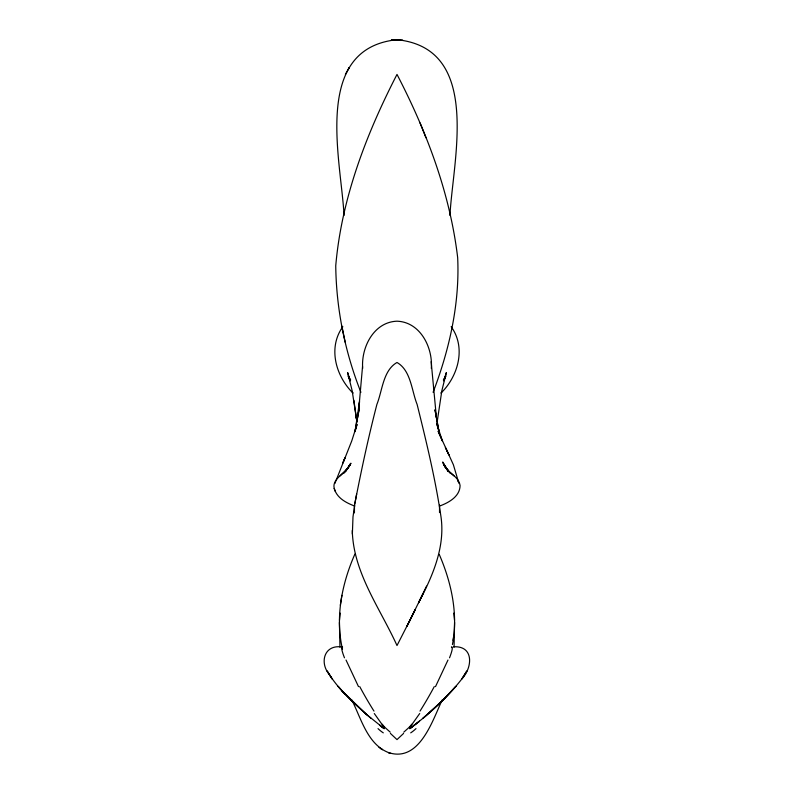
<?xml version="1.0" encoding="UTF-8"?>
<svg xmlns="http://www.w3.org/2000/svg" width="794" height="794" viewBox="0 0 794 794"><rect width="100%" height="100%" fill="white"/><g stroke="black" fill="none" stroke-linecap="round" stroke-linejoin="round"><path stroke-width="1.19" d="M431.321 368.416C432.978 347.504 420.274 321.997 397 321.193C373.726 321.997 361.022 347.504 362.679 368.416M339.415 622.456L339.951 647.189M362.54 366.451L358.62 410.994L359.533 401.665L355.027 431.569L357.012 424.621M454.049 647.189L454.585 622.456M354.898 554.083C341.877 583.689 335.098 617.266 342.482 649.254M339.495 620.174L340.179 613.127M449.96 215.482C452.689 160.388 482.454 48.484 397 39.7C311.546 48.484 341.311 160.388 344.04 215.482M452.431 644.539C458.366 614 451.399 582.468 439.211 554.331M453.106 640.391L453.622 636.431M437.147 422.061L441.851 390.678L446.387 372.535L443.657 380.882L445.841 375.949L443.37 379.959M426.557 586.121L418.547 602.775C432.412 576.563 445.325 547.314 441.007 516.924C435.42 478.981 426.328 441.603 417.108 404.404C411.58 390.628 410.984 370.431 397 362.481C383.016 370.431 382.42 390.628 376.892 404.404C368.456 437.028 361.349 469.988 354.958 503.068L352.993 516.924L352.367 534.015M340.318 605.256L341.896 595.341M357.538 418.031L358.987 409.922L355.027 431.569M342.363 647.596L342.551 646.961M354.928 503.207L356.625 494.017M356.972 424.631L351.722 441.007L335.713 481.402M335.028 483.298L335.495 482.057M433.087 392.296C449.404 349.648 459.865 303.427 457.662 257.564C450.009 193.289 426.696 131.596 397 74.418C366.282 134.047 341.519 198.52 335.743 265.792C336.259 308.926 345.013 352.208 360.913 392.296M447.985 660.022L435.499 686.631M442.228 699.901C432.532 720.356 419.49 762.677 388.514 752.613L390.936 753.456M343.266 461.949L344.983 457.88L342.68 463.329M423.162 593.386L409.555 620.938M410.141 619.826L397 645.542C380.167 608.363 353.261 572.742 352.288 530.511M348.566 467.309L350.859 463.21L345.787 471.279L343.544 473.552M345.39 74.338L349.3 67.5L348.338 69.177M348.308 467.666L350.69 463.607L345.112 471.616L350.531 464.212M419.708 713.528L411.749 724.704M342.849 326.671C327.684 347.583 335.763 376.207 353.032 393.119L352.586 392.613M354.71 506.076C346.7 503.059 337.907 498.622 334.77 490.067C330.602 480.023 343.177 474.733 347.881 468.142M410.736 725.914L403.779 732.157M345.033 471.576L347.891 468.271L340.021 475.894M441.414 392.613L440.968 393.119C458.237 376.207 466.316 347.583 451.151 326.671M403.59 733.428L397 739.611L390.41 733.428M410.925 725.508L409.406 726.927M409.764 728.713L419.46 721.22L414.299 725.16C431.896 711.672 448.312 696.318 461.959 678.801C472.48 667.754 474.316 645.413 453.314 646.812M439.519 506.076C448.65 502.751 459.905 496.578 460.083 485.571C458.624 475.735 446.675 472.668 443.31 463.607L448.491 471.517L442.685 462.019L445.434 467.309L450.456 473.552M340.686 646.812C323.674 645.175 319.714 663.258 329.202 674.285C339.078 689.867 353.062 702.323 366.639 714.61L341.986 690.74L353.151 702.253L350.829 699.911L366.639 714.61M397 39.7L391.313 40.087L402.578 40.047M389.229 752.851C367.513 744.802 361.22 718.501 351.772 699.901M390.221 732.157L383.264 725.914M378.946 747.313L382.519 749.725L380.902 748.633M384.236 728.713L365.329 713.498L371.175 718.461M443.429 463.924L448.967 471.576L453.979 475.894M384.594 726.927L383.075 725.508M446.049 468.033L448.967 471.576M382.251 724.704L374.292 713.528M350.63 379.959L348.159 375.949L350.343 380.882L347.613 372.535L352.149 390.678L356.476 418.885L353.876 400.285M358.501 686.631L346.015 660.022M457.9 480.856L458.982 483.298M438.973 431.569L435.013 409.922L438.973 431.569L436.66 423.46L442.387 441.007L438.139 431.251L453.384 464.758L458.327 481.402M445.365 447.379L448.938 454.952L446.337 449.434M451.449 646.961L451.637 647.596M335.356 491.516L334.155 488.419M420.095 122.991L425.961 137.759M341.886 326.046L345.182 342.224M356.059 415.927L356.853 422.061M436.462 418.031L431.152 361.677M453.821 613.127L454.505 620.174M439.519 504.974L439.519 512.527M354.481 504.974L354.432 512.914M451.895 647.12A37.348 4.387 -61.6 0 1 449.523 657.809M434.298 686.542A63.897 10.074 -61.3 0 1 420.026 711.087M411.709 724.267A65.624 25.785 -69.3 0 1 410.716 725.488M415.987 728.624A36.196 18.728 -65 0 1 410.706 732.862M344.477 657.809A37.348 4.387 61.6 0 1 342.105 647.12M373.974 711.087A63.897 10.074 61.3 0 1 359.702 686.542M383.284 725.488A65.624 25.785 69.3 0 1 382.291 724.267M383.294 732.862A36.196 18.728 65 0 1 378.013 728.624M415.173 609.713L407.004 626.089L415.173 609.713M466.723 671.188L461.959 678.801L466.723 671.188M455.925 686.373L440.849 702.253L422.825 718.461L443.171 699.911L440.849 702.253L455.925 686.373M414.508 724.982L409.942 728.535L414.478 725.071M384.058 728.535L379.522 725.071L384.058 728.535M344.943 693.926L338.075 686.373L344.943 693.926M448.213 471.279L445.156 466.753L448.213 471.279M332.041 678.801L327.277 671.188L332.041 678.801"/></g></svg>
